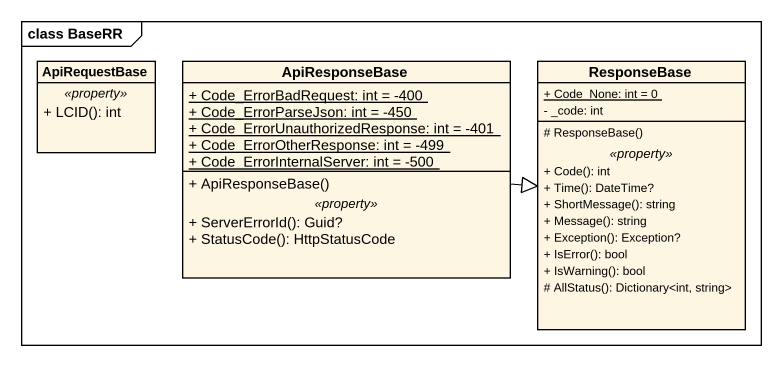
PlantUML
@startuml
mainframe class BaseRR
hide circle
hide empty members
skinparam classAttributeIconSize 0
class ApiRequestBase {
  .. <<property>> ..
  + LCID(): int
}
class ApiResponseBase {
  {static} + Code_ErrorBadRequest: int = -400
  {static} + Code_ErrorParseJson: int = -450
  {static} + Code_ErrorUnauthorizedResponse: int = -401
  {static} + Code_ErrorOtherResponse: int = -499
  {static} + Code_ErrorInternalServer: int = -500
  --
  + ApiResponseBase()
  .. <<property>> ..
  + ServerErrorId(): Guid?
  + StatusCode(): HttpStatusCode
}
class ResponseBase {
  {static} + Code_None: int = 0
  - _code: int
  --
  # ResponseBase()
  .. <<property>> ..
  + Code(): int
  + Time(): DateTime?
  + ShortMessage(): string
  + Message(): string
  + Exception(): Exception?
  + IsError(): bool
  + IsWarning(): bool
  # AllStatus(): Dictionary<int, string>
}
ApiResponseBase -right-|> ResponseBase
@enduml
